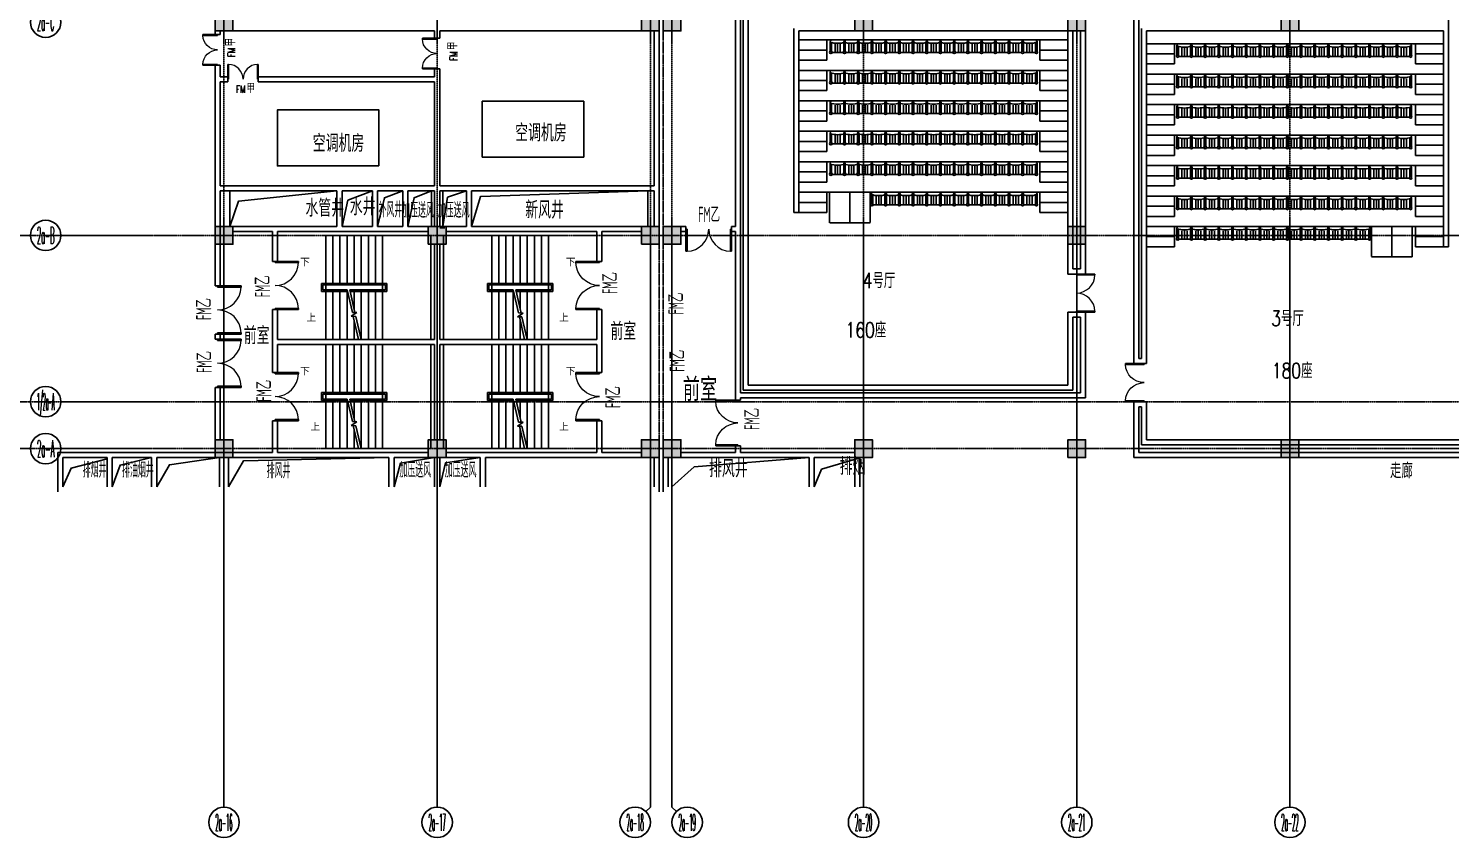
# Model space of a CAD drawing. Header units: metres. Extents: x -728143 to -282297, y 300383 to 505760.
# Drawn here: x -439514 to -383481, y 311210 to 343077 of the extents above; entities that cross this region are included whole.
import ezdxf
from ezdxf.enums import TextEntityAlignment as Align

# ---------------------------------------------------------------- set-up
doc = ezdxf.new("R2010")
doc.units = ezdxf.units.M
for name, pattern in [('2', [0.4, 0.3, -0.1]), ('CENTER2', [2.541, 1.587, -0.318, 0.318, -0.318]), ('DASH', [0.35, 0.25, -0.1])]:
    doc.linetypes.add(name, pattern=pattern)
for name, color, linetype in [('7', 8, 'Continuous'), ('AXIS', 3, 'Continuous'), ('AXIS_TEXT', 7, 'Continuous'), ('COLUMN', 2, 'Continuous'), ('DOTE', 251, 'CENTER2'), ('J-STAIR', 163, 'Continuous'), ('J-TEXT', 7, 'Continuous'), ('j-WINDOW_TEXT', 7, 'Continuous'), ('PUB_DIM', 3, 'Continuous'), ('PUB_HATCH', 8, 'Continuous'), ('PUB_TEXT', 7, 'Continuous'), ('S-看线', 5, 'Continuous'), ('STAIR', 3, 'Continuous'), ('WALL', 2, 'Continuous'), ('WINDOW', 4, 'Continuous'), ('WINDOW_TEXT', 7, 'Continuous'), ('图层1', 6, 'Continuous'), ('家具', 8, 'Continuous')]:
    doc.layers.add(name, color=color, linetype=linetype)
doc.styles.add('_TCH_AXIS', font='COMPLEX', dxfattribs={"bigfont": 'GBCBIG'})
doc.styles.add('_TCH_DIM', font='simplex_.ttf', dxfattribs={"bigfont": 'GBCBIG'})
doc.styles.add('_TCH_WINDOW', font='SIMPLEX.shx', dxfattribs={"height": 3.5, "bigfont": 'GBCBIG.shx'})
doc.styles.add('COMPLEX', font='COMPLEX')
doc.styles.add('HZ', font='rs', dxfattribs={"width": 0.8, "bigfont": 'hztxt'})
doc.styles.add('mobin', font='ros.shx', dxfattribs={"width": 0.55, "bigfont": 'hzdf2.shx'})
doc.styles.add('探索者', font='tssdeng.shx', dxfattribs={"width": 0.65, "bigfont": 'tssdchn.shx'})

# ---------------------------------------------------------------- blocks, each defined once
blk = doc.blocks.new('CHAIR540')
for p, q in [((403, 2863), (783, 2863)), ((403, 2803), (746, 2803)), ((351, 2664), (686, 2664)), ((351, 2564), (705, 2564)), ((351, 2464), (686, 2464)), ((353, 2773), (353, 2355)), ((401, 2325), (747, 2325)), ((405, 2265), (783, 2265)), ((853, 2793), (853, 2335))]:
    blk.add_line(p, q)
for centre, radius in [((364, 2833), 49.3), ((364, 2833), 39.8), ((364, 2293), 49.3), ((364, 2293), 39.8)]:
    blk.add_circle(centre, radius)
at = {"linetype": 'Continuous'}
blk.add_arc((1725, 2564), 1007, 162.756, 197.244, dxfattribs=at)
for centre, radius, start, end in [((783, 2793), 70, 360, 90), ((383, 2773), 30, 157.0675, 180), ((383, 2355), 30, 180, 207.3826), ((782, 2336), 70.4, 270.3523, 0.0568)]:
    blk.add_arc(centre, radius, start, end)
blk = doc.blocks.new('A$C33016278')
at = {"layer": '家具'}
blk.add_blockref('CHAIR540', (-314, -2193), dxfattribs=at)
blk = doc.blocks.new('_AXISO')
blk.add_circle((0, 0), 0.5)
at = {"layer": 'AXIS_TEXT', "style": 'COMPLEX', "width": 1.041667}
blk.add_attdef('A', text='', height=0.56, dxfattribs=at).set_placement((-0.25, -0.28), (0.25, -0.28), align=Align.FIT)
blk = doc.blocks.new('$DorLib2D$00000002')
at = {"color": 0}
for p, q in [((-0.5, 0), (-0.5, 0.4875)), ((-0.475, 0.4875), (-0.5, 0.4875)), ((-0.475, 0), (-0.475, 0.4875)), ((0.475, 0), (0.475, 0.4875)), ((0.475, 0.4875), (0.5, 0.4875)), ((0.5, 0), (0.5, 0.4875)), ((-0.5, 0), (-0.475, 0)), ((0.5, 0), (0.475, 0))]:
    blk.add_line(p, q, dxfattribs=at)
at = {"color": 0, "lineweight": 13}
for centre, start, end in [((-0.4875, 0), 0, 88.53072), ((0.4875, 0), 91.46928, 180)]:
    blk.add_arc(centre, 0.4875, start, end, dxfattribs=at)
blk = doc.blocks.new('_FZH')
blk.add_lwpolyline([(-0.5, -0.5), (0.5, -0.5), (0.5, 0.5), (-0.5, 0.5)], close=True)
at = {"layer": 'PUB_HATCH'}
blk.add_solid([(-0.5, -0.5), (0.5, -0.5), (-0.5, 0.5), (0.5, 0.5)], dxfattribs=at)

msp = doc.modelspace()

# ---------------------------------------------------------------- linework, layer by layer
at = {"color": 5, "linetype": '2', "ltscale": 4, "extrusion": (-1.1827e-23, -1.32164e-09, 1)}
for p, q in [((-414659, 325027, 0), (-414659, 383638, 0)), ((-414509, 325027, 0), (-414509, 383622, 0))]:
    msp.add_line(p, q, dxfattribs=at)
at = {"color": 2, "ltscale": 4, "extrusion": (-1.1827e-23, -1.32164e-09, 1)}
msp.add_line((-423109, 335227, 0), (-423309, 335227, 0), dxfattribs=at)
at = {"linetype": 'DASH', "extrusion": (-1.1827e-23, -1.32164e-09, 1), "elevation": 0}
for points in [[(-407954, 336627), (-407954, 335427), (-406354, 335427), (-406354, 336627)], [(-407154, 335427), (-407154, 336627)], [(-384998, 335277), (-384998, 334077), (-386598, 334077), (-386598, 335277)], [(-385798, 334077), (-385798, 335277)]]:
    msp.add_lwpolyline(points, dxfattribs=at)
at = {"layer": '7', "color": 252, "ltscale": 4, "extrusion": (-1.1827e-23, -1.32164e-09, 1), "elevation": 0}
for points in [[(-417635, 338013), (-421635, 338013), (-421635, 340213), (-417635, 340213)], [(-425707, 337666), (-429707, 337666), (-429707, 339866), (-425707, 339866)]]:
    msp.add_lwpolyline(points, close=True, dxfattribs=at)
at = {"layer": 'AXIS', "extrusion": (-1.1827e-23, -1.32164e-09, 1)}
for p, q in [((-434667, 334927, 0), (-438235, 334927, 0)), ((-434667, 328377, 0), (-438235, 328377, 0)), ((-434667, 326527, 0), (-438235, 326527, 0)), ((-431809, 318410, 0), (-431809, 312410, 0)), ((-423409, 318410, 0), (-423409, 312410, 0)), ((-415009, 318410, 0), (-415009, 312410, 0)), ((-414159, 318410, 0), (-414159, 312410, 0)), ((-406609, 318410, 0), (-406609, 312410, 0)), ((-398209, 318410, 0), (-398209, 312410, 0)), ((-389809, 318410, 0), (-389809, 312410, 0)), ((-415185, 312234, 0), (-415009, 312410, 0)), ((-413984, 312234, 0), (-414159, 312410, 0))]:
    msp.add_line(p, q, dxfattribs=at)
at = {"layer": 'DOTE', "extrusion": (-1.1827e-23, -1.32164e-09, 1)}
for p, q in [((-415009, 312844, 0), (-415009, 385540, 0)), ((-431809, 312844, 0), (-431809, 385327, 0)), ((-414159, 312844, 0), (-414159, 383583, 0)), ((-423409, 312844, 0), (-423409, 376927, 0)), ((-406609, 312844, 0), (-406609, 376927, 0)), ((-398209, 312844, 0), (-398209, 376927, 0)), ((-389809, 312844, 0), (-389809, 368527, 0)), ((-554126, 334927, 0), (-339409, 334927, 0)), ((-441152, 328377, 0), (-319037, 328377, 0)), ((-515809, 326527, 0), (-347809, 326527, 0))]:
    msp.add_line(p, q, dxfattribs=at)
at = {"layer": 'J-STAIR', "extrusion": (-1.1827e-23, -1.32164e-09, 1)}
for p, q in [((-409159, 342627, 0), (-398559, 342627, 0)), ((-408059, 341827, 0), (-408059, 342627, 0)), ((-399659, 341827, 0), (-399659, 342627, 0)), ((-395459, 342477, 0), (-383759, 342477, 0)), ((-394359, 341677, 0), (-394359, 342477, 0)), ((-384859, 341677, 0), (-384859, 342477, 0)), ((-409159, 342227, 0), (-408059, 342227, 0)), ((-409159, 341827, 0), (-408059, 341827, 0)), ((-398559, 342227, 0), (-399659, 342227, 0)), ((-398559, 341827, 0), (-399659, 341827, 0)), ((-394359, 342077, 0), (-395459, 342077, 0)), ((-384859, 342077, 0), (-383759, 342077, 0)), ((-409159, 341427, 0), (-398559, 341427, 0)), ((-408059, 340627, 0), (-408059, 341427, 0)), ((-399659, 340627, 0), (-399659, 341427, 0)), ((-394359, 341677, 0), (-395459, 341677, 0)), ((-395459, 341277, 0), (-383759, 341277, 0)), ((-394359, 340477, 0), (-394359, 341277, 0)), ((-384859, 341677, 0), (-383759, 341677, 0)), ((-384859, 340477, 0), (-384859, 341277, 0)), ((-409159, 341027, 0), (-408059, 341027, 0)), ((-398559, 341027, 0), (-399659, 341027, 0)), ((-394359, 340877, 0), (-395459, 340877, 0)), ((-384859, 340877, 0), (-383759, 340877, 0)), ((-409159, 340627, 0), (-408059, 340627, 0)), ((-409159, 340227, 0), (-398559, 340227, 0)), ((-408059, 339427, 0), (-408059, 340227, 0)), ((-398559, 340627, 0), (-399659, 340627, 0)), ((-399659, 339427, 0), (-399659, 340227, 0)), ((-394359, 340477, 0), (-395459, 340477, 0)), ((-384859, 340477, 0), (-383759, 340477, 0)), ((-409159, 339827, 0), (-408059, 339827, 0)), ((-398559, 339827, 0), (-399659, 339827, 0)), ((-395459, 340077, 0), (-383759, 340077, 0)), ((-394359, 339677, 0), (-395459, 339677, 0)), ((-394359, 339277, 0), (-394359, 340077, 0)), ((-384859, 339277, 0), (-384859, 340077, 0)), ((-384859, 339677, 0), (-383759, 339677, 0)), ((-409159, 339427, 0), (-408059, 339427, 0)), ((-409159, 339027, 0), (-398559, 339027, 0)), ((-408059, 338227, 0), (-408059, 339027, 0)), ((-398559, 339427, 0), (-399659, 339427, 0)), ((-399659, 338227, 0), (-399659, 339027, 0)), ((-394359, 339277, 0), (-395459, 339277, 0)), ((-384859, 339277, 0), (-383759, 339277, 0)), ((-409159, 338627, 0), (-408059, 338627, 0)), ((-398559, 338627, 0), (-399659, 338627, 0)), ((-395459, 338877, 0), (-383759, 338877, 0)), ((-394359, 338477, 0), (-395459, 338477, 0)), ((-394359, 338077, 0), (-394359, 338877, 0)), ((-384859, 338077, 0), (-384859, 338877, 0)), ((-384859, 338477, 0), (-383759, 338477, 0)), ((-409159, 338227, 0), (-408059, 338227, 0)), ((-398559, 338227, 0), (-399659, 338227, 0)), ((-394359, 338077, 0), (-395459, 338077, 0)), ((-384859, 338077, 0), (-383759, 338077, 0)), ((-409159, 337827, 0), (-398559, 337827, 0)), ((-409159, 337427, 0), (-408059, 337427, 0)), ((-408059, 337027, 0), (-408059, 337827, 0)), ((-399659, 337027, 0), (-399659, 337827, 0)), ((-398559, 337427, 0), (-399659, 337427, 0)), ((-395459, 337677, 0), (-383759, 337677, 0)), ((-394359, 336877, 0), (-394359, 337677, 0)), ((-384859, 336877, 0), (-384859, 337677, 0)), ((-409159, 337027, 0), (-408059, 337027, 0)), ((-398559, 337027, 0), (-399659, 337027, 0)), ((-394359, 337277, 0), (-395459, 337277, 0)), ((-394359, 336877, 0), (-395459, 336877, 0)), ((-384859, 337277, 0), (-383759, 337277, 0)), ((-384859, 336877, 0), (-383759, 336877, 0)), ((-409159, 336627, 0), (-398559, 336627, 0)), ((-409159, 336227, 0), (-408059, 336227, 0)), ((-408059, 335827, 0), (-408059, 336627, 0)), ((-399659, 335827, 0), (-399659, 336627, 0)), ((-398559, 336227, 0), (-399659, 336227, 0)), ((-395459, 336477, 0), (-383759, 336477, 0)), ((-394359, 335677, 0), (-394359, 336477, 0)), ((-384859, 335677, 0), (-384859, 336477, 0)), ((-409159, 335827, 0), (-408059, 335827, 0)), ((-398559, 335827, 0), (-399659, 335827, 0)), ((-394359, 336077, 0), (-395459, 336077, 0)), ((-394359, 335677, 0), (-395459, 335677, 0)), ((-384859, 336077, 0), (-383759, 336077, 0)), ((-384859, 335677, 0), (-383759, 335677, 0)), ((-395459, 335277, 0), (-383759, 335277, 0)), ((-394359, 334477, 0), (-394359, 335277, 0)), ((-384859, 334477, 0), (-384859, 335277, 0)), ((-394359, 334877, 0), (-395459, 334877, 0)), ((-384859, 334877, 0), (-383759, 334877, 0)), ((-394359, 334477, 0), (-395459, 334477, 0)), ((-384859, 334477, 0), (-383759, 334477, 0))]:
    msp.add_line(p, q, dxfattribs=at)
at = {"layer": 'PUB_DIM', "extrusion": (-1.1827e-23, -1.32164e-09, 1), "elevation": 0}
for points in [[(-428376, 333918, 0, 0, 0), (-424934, 333918, 0, 0, 0), (-424934, 331768, 0, 0, 0), (-425845, 331768, 80, 0, 0), (-426145, 331768, 0, 0, 0)], [(-418443, 333918, 0, 0, 0), (-421885, 333918, 0, 0, 0), (-421885, 331768, 0, 0, 0), (-420974, 331768, 80, 0, 0), (-420674, 331768, 0, 0, 0)], [(-428111, 331731, 0, 0, 0), (-427342, 331731, 80, 0, 0), (-427042, 331731, 0, 0, 0)], [(-418708, 331731, 0, 0, 0), (-419477, 331731, 80, 0, 0), (-419777, 331731, 0, 0, 0)], [(-428376, 329618, 0, 0, 0), (-424934, 329618, 0, 0, 0), (-424934, 327468, 0, 0, 0), (-425845, 327468, 80, 0, 0), (-426145, 327468, 0, 0, 0)], [(-418443, 329618, 0, 0, 0), (-421885, 329618, 0, 0, 0), (-421885, 327468, 0, 0, 0), (-420974, 327468, 80, 0, 0), (-420674, 327468, 0, 0, 0)], [(-427961, 327431, 0, 0, 0), (-427192, 327431, 80, 0, 0), (-426892, 327431, 0, 0, 0)], [(-418708, 327431, 0, 0, 0), (-419477, 327431, 80, 0, 0), (-419777, 327431, 0, 0, 0)]]:
    msp.add_lwpolyline(points, format="xyseb", dxfattribs=at)
at = {"layer": 'S-看线', "ltscale": 4, "extrusion": (-1.1827e-23, -1.32164e-09, 1)}
for p, q in [((-431584, 336677, 0), (-431584, 335277, 0)), ((-423634, 335277, 0), (-423634, 336677, 0)), ((-423184, 335277, 0), (-423184, 336677, 0)), ((-415109, 335277, 0), (-415109, 336677, 0)), ((-431984, 326177, 0), (-431984, 325027, 0)), ((-431634, 326177, 0), (-431634, 325027, 0)), ((-415009, 326177, 0), (-415009, 325027, 0)), ((-414159, 326177, 0), (-414159, 325027, 0)), ((-408559, 326177, 0), (-406959, 326177, 0))]:
    msp.add_line(p, q, dxfattribs=at)
at = {"layer": 'S-看线', "ltscale": 4, "extrusion": (-1.1827e-23, -1.32164e-09, 1), "elevation": 0}
for points in [[(-431584, 335277), (-431243, 336273), (-427359, 336677)], [(-427159, 335277), (-426929, 336312), (-425959, 336677)], [(-425759, 335277), (-425490, 336407), (-424759, 336677)], [(-424559, 335277), (-424320, 336407), (-423634, 336677)], [(-423184, 335277), (-423002, 336429), (-422259, 336677)], [(-422059, 335277), (-421707, 336456), (-415109, 336677)], [(-438159, 325027), (-437830, 325759), (-436409, 326127)], [(-436209, 325027), (-435900, 325882), (-434659, 326177)], [(-434459, 325027), (-433957, 325890), (-431984, 326177)], [(-431634, 325027), (-431046, 326041), (-425309, 326177)], [(-425109, 325027), (-424849, 325958), (-423509, 326177)], [(-423309, 325027), (-423079, 325974), (-421709, 326177)], [(-414159, 325027), (-413278, 325807), (-408759, 326177)], [(-408559, 325027), (-408264, 325713), (-406709, 326177)]]:
    msp.add_lwpolyline(points, dxfattribs=at)
at = {"layer": 'STAIR', "extrusion": (-1.1827e-23, -1.32164e-09, 1)}
for p, q in [((-425559, 334927, 0), (-427799, 334927, 0)), ((-427799, 333037, 0), (-427799, 334927, 0)), ((-427519, 333037, 0), (-427519, 334927, 0)), ((-427239, 333037, 0), (-427239, 334927, 0)), ((-426959, 333037, 0), (-426959, 334927, 0)), ((-426679, 333037, 0), (-426679, 334927, 0)), ((-426399, 333037, 0), (-426399, 334927, 0)), ((-426119, 333037, 0), (-426119, 334927, 0)), ((-425839, 333037, 0), (-425839, 334927, 0)), ((-425559, 333037, 0), (-425559, 334927, 0)), ((-423659, 334927, 0), (-425559, 334927, 0)), ((-425559, 334927, 0), (-425559, 333037, 0)), ((-423659, 330827, 0), (-423659, 334927, 0)), ((-421259, 334927, 0), (-423159, 334927, 0)), ((-423159, 334927, 0), (-423159, 330827, 0)), ((-421259, 334927, 0), (-419019, 334927, 0)), ((-421259, 334927, 0), (-421259, 333037, 0)), ((-421259, 333037, 0), (-421259, 334927, 0)), ((-420979, 334927, 0), (-420979, 333037, 0)), ((-420699, 334927, 0), (-420699, 333037, 0)), ((-420419, 334927, 0), (-420419, 333037, 0)), ((-420139, 334927, 0), (-420139, 333037, 0)), ((-419859, 334927, 0), (-419859, 333037, 0)), ((-419579, 334927, 0), (-419579, 333037, 0)), ((-419299, 334927, 0), (-419299, 333037, 0)), ((-419019, 334927, 0), (-419019, 333037, 0)), ((-427969, 333037, 0), (-427969, 332717, 0)), ((-425389, 333037, 0), (-427969, 333037, 0)), ((-427909, 332977, 0), (-427909, 332777, 0)), ((-425449, 332977, 0), (-427909, 332977, 0)), ((-425559, 332977, 0), (-427799, 332977, 0)), ((-427799, 332777, 0), (-427799, 332977, 0)), ((-425559, 332977, 0), (-425559, 332777, 0)), ((-425449, 332777, 0), (-425449, 332977, 0)), ((-425389, 332717, 0), (-425389, 333037, 0)), ((-421429, 332717, 0), (-421429, 333037, 0)), ((-421429, 333037, 0), (-418849, 333037, 0)), ((-421369, 332777, 0), (-421369, 332977, 0)), ((-421369, 332977, 0), (-418909, 332977, 0)), ((-421259, 332977, 0), (-419019, 332977, 0)), ((-421259, 332777, 0), (-421259, 332977, 0)), ((-419019, 332777, 0), (-419019, 332977, 0)), ((-418909, 332977, 0), (-418909, 332777, 0)), ((-418849, 333037, 0), (-418849, 332717, 0)), ((-427969, 332717, 0), (-426941, 332717, 0)), ((-427909, 332777, 0), (-426955, 332777, 0)), ((-427799, 332777, 0), (-426955, 332777, 0)), ((-427799, 332717, 0), (-427799, 330827, 0)), ((-427519, 332717, 0), (-427519, 330827, 0)), ((-427239, 332717, 0), (-427239, 330827, 0)), ((-426959, 332717, 0), (-426959, 330827, 0)), ((-426955, 332777, 0), (-426751, 331891, 0)), ((-426852, 332777, 0), (-425559, 332777, 0)), ((-426852, 332777, 0), (-426648, 331888, 0)), ((-426852, 332777, 0), (-425449, 332777, 0)), ((-426838, 332717, 0), (-425389, 332717, 0)), ((-426679, 332717, 0), (-426679, 332025, 0)), ((-426399, 332717, 0), (-426399, 330827, 0)), ((-426119, 332717, 0), (-426119, 330827, 0)), ((-425839, 332717, 0), (-425839, 330827, 0)), ((-425559, 332717, 0), (-425559, 330827, 0)), ((-425559, 332717, 0), (-425559, 330827, 0)), ((-420401, 332717, 0), (-421429, 332717, 0)), ((-420415, 332777, 0), (-421369, 332777, 0)), ((-420415, 332777, 0), (-421259, 332777, 0)), ((-421259, 330827, 0), (-421259, 332717, 0)), ((-421259, 330827, 0), (-421259, 332717, 0)), ((-420979, 330827, 0), (-420979, 332717, 0)), ((-420699, 330827, 0), (-420699, 332717, 0)), ((-420419, 330827, 0), (-420419, 332717, 0)), ((-420207, 331872, 0), (-420415, 332777, 0)), ((-419019, 332777, 0), (-420312, 332777, 0)), ((-420103, 331868, 0), (-420312, 332777, 0)), ((-418909, 332777, 0), (-420312, 332777, 0)), ((-418849, 332717, 0), (-420298, 332717, 0)), ((-420139, 332025, 0), (-420139, 332717, 0)), ((-419859, 330827, 0), (-419859, 332717, 0)), ((-419579, 330827, 0), (-419579, 332717, 0)), ((-419299, 330827, 0), (-419299, 332717, 0)), ((-419019, 330827, 0), (-419019, 332717, 0)), ((-426573, 331885, 0), (-426799, 331739, 0)), ((-426799, 331739, 0), (-426612, 331732, 0)), ((-426751, 331891, 0), (-426573, 331885, 0)), ((-426716, 331736, 0), (-426507, 330827, 0)), ((-426612, 331732, 0), (-426404, 330827, 0)), ((-420246, 331719, 0), (-420020, 331865, 0)), ((-420068, 331713, 0), (-420246, 331719, 0)), ((-420020, 331865, 0), (-420207, 331872, 0)), ((-419967, 330827, 0), (-420171, 331716, 0)), ((-419864, 330827, 0), (-420068, 331713, 0)), ((-426679, 331579, 0), (-426679, 330827, 0)), ((-420139, 330827, 0), (-420139, 331579, 0)), ((-427799, 330827, 0), (-426507, 330827, 0)), ((-425559, 330627, 0), (-427799, 330627, 0)), ((-427799, 328737, 0), (-427799, 330627, 0)), ((-427519, 328737, 0), (-427519, 330627, 0)), ((-427239, 328737, 0), (-427239, 330627, 0)), ((-426959, 328737, 0), (-426959, 330627, 0)), ((-426679, 328737, 0), (-426679, 330627, 0)), ((-426404, 330827, 0), (-425559, 330827, 0)), ((-426399, 328737, 0), (-426399, 330627, 0)), ((-426119, 328737, 0), (-426119, 330627, 0)), ((-425839, 328737, 0), (-425839, 330627, 0)), ((-425559, 330827, 0), (-423659, 330827, 0)), ((-425559, 328737, 0), (-425559, 330627, 0)), ((-423659, 330627, 0), (-425559, 330627, 0)), ((-425559, 330627, 0), (-425559, 328737, 0)), ((-423659, 326527, 0), (-423659, 330627, 0)), ((-423159, 330827, 0), (-421259, 330827, 0)), ((-421259, 330627, 0), (-423159, 330627, 0)), ((-423159, 330627, 0), (-423159, 326527, 0)), ((-419967, 330827, 0), (-421259, 330827, 0)), ((-421259, 330627, 0), (-419019, 330627, 0)), ((-421259, 330627, 0), (-421259, 328737, 0)), ((-421259, 328737, 0), (-421259, 330627, 0)), ((-420979, 330627, 0), (-420979, 328737, 0)), ((-420699, 330627, 0), (-420699, 328737, 0)), ((-420419, 330627, 0), (-420419, 328737, 0)), ((-420139, 330627, 0), (-420139, 328737, 0)), ((-419019, 330827, 0), (-419864, 330827, 0)), ((-419859, 330627, 0), (-419859, 328737, 0)), ((-419579, 330627, 0), (-419579, 328737, 0)), ((-419299, 330627, 0), (-419299, 328737, 0)), ((-419019, 330627, 0), (-419019, 328737, 0)), ((-427969, 328737, 0), (-427969, 328417, 0)), ((-425389, 328737, 0), (-427969, 328737, 0)), ((-427969, 328417, 0), (-426941, 328417, 0)), ((-427909, 328677, 0), (-427909, 328477, 0)), ((-425449, 328677, 0), (-427909, 328677, 0)), ((-427909, 328477, 0), (-426955, 328477, 0)), ((-425559, 328677, 0), (-427799, 328677, 0)), ((-427799, 328477, 0), (-427799, 328677, 0)), ((-427799, 328477, 0), (-426955, 328477, 0)), ((-427799, 328417, 0), (-427799, 326527, 0)), ((-427519, 328417, 0), (-427519, 326527, 0)), ((-427239, 328417, 0), (-427239, 326527, 0)), ((-426959, 328417, 0), (-426959, 326527, 0)), ((-426955, 328477, 0), (-426751, 327591, 0)), ((-426852, 328477, 0), (-425559, 328477, 0)), ((-426852, 328477, 0), (-426648, 327588, 0)), ((-426852, 328477, 0), (-425449, 328477, 0)), ((-426838, 328417, 0), (-425389, 328417, 0)), ((-426679, 328417, 0), (-426679, 327725, 0)), ((-426399, 328417, 0), (-426399, 326527, 0)), ((-426119, 328417, 0), (-426119, 326527, 0)), ((-425839, 328417, 0), (-425839, 326527, 0)), ((-425559, 328677, 0), (-425559, 328477, 0)), ((-425559, 328417, 0), (-425559, 326527, 0)), ((-425559, 328417, 0), (-425559, 326527, 0)), ((-425449, 328477, 0), (-425449, 328677, 0)), ((-425389, 328417, 0), (-425389, 328737, 0)), ((-421429, 328417, 0), (-421429, 328737, 0)), ((-421429, 328737, 0), (-418849, 328737, 0)), ((-420401, 328417, 0), (-421429, 328417, 0)), ((-421369, 328477, 0), (-421369, 328677, 0)), ((-421369, 328677, 0), (-418909, 328677, 0)), ((-420415, 328477, 0), (-421369, 328477, 0)), ((-421259, 328677, 0), (-419019, 328677, 0)), ((-421259, 328477, 0), (-421259, 328677, 0)), ((-420415, 328477, 0), (-421259, 328477, 0)), ((-421259, 326527, 0), (-421259, 328417, 0)), ((-421259, 326527, 0), (-421259, 328417, 0)), ((-420979, 326527, 0), (-420979, 328417, 0)), ((-420699, 326527, 0), (-420699, 328417, 0)), ((-420419, 326527, 0), (-420419, 328417, 0)), ((-420207, 327572, 0), (-420415, 328477, 0)), ((-419019, 328477, 0), (-420312, 328477, 0)), ((-420103, 327568, 0), (-420312, 328477, 0)), ((-418909, 328477, 0), (-420312, 328477, 0)), ((-418849, 328417, 0), (-420298, 328417, 0)), ((-420139, 327725, 0), (-420139, 328417, 0)), ((-419859, 326527, 0), (-419859, 328417, 0)), ((-419579, 326527, 0), (-419579, 328417, 0)), ((-419299, 326527, 0), (-419299, 328417, 0)), ((-419019, 328477, 0), (-419019, 328677, 0)), ((-419019, 326527, 0), (-419019, 328417, 0)), ((-418909, 328677, 0), (-418909, 328477, 0)), ((-418849, 328737, 0), (-418849, 328417, 0)), ((-426573, 327585, 0), (-426799, 327439, 0)), ((-426799, 327439, 0), (-426612, 327432, 0)), ((-426751, 327591, 0), (-426573, 327585, 0)), ((-426716, 327436, 0), (-426507, 326527, 0)), ((-426679, 327279, 0), (-426679, 326527, 0)), ((-426612, 327432, 0), (-426404, 326527, 0)), ((-420246, 327419, 0), (-420020, 327565, 0)), ((-420068, 327413, 0), (-420246, 327419, 0)), ((-420020, 327565, 0), (-420207, 327572, 0)), ((-419967, 326527, 0), (-420171, 327416, 0)), ((-420139, 326527, 0), (-420139, 327279, 0)), ((-419864, 326527, 0), (-420068, 327413, 0)), ((-427799, 326527, 0), (-426507, 326527, 0)), ((-426404, 326527, 0), (-425559, 326527, 0)), ((-425559, 326527, 0), (-423659, 326527, 0)), ((-423159, 326527, 0), (-421259, 326527, 0)), ((-419967, 326527, 0), (-421259, 326527, 0)), ((-419019, 326527, 0), (-419864, 326527, 0))]:
    msp.add_line(p, q, dxfattribs=at)
at = {"layer": 'WALL', "extrusion": (-1.1827e-23, -1.32164e-09, 1)}
for p, q in [((-411659, 335277, 0), (-411659, 346627, 0)), ((-411459, 335177, 0), (-411459, 346427, 0)), ((-411359, 328827, 0), (-411359, 346327, 0)), ((-395959, 329877, 0), (-395959, 346627, 0)), ((-395759, 330077, 0), (-395759, 346427, 0)), ((-411159, 329027, 0), (-411159, 346127, 0)), ((-383559, 343077, 0), (-383559, 343577, 0)), ((-432159, 342977, 0), (-432159, 342833, 0)), ((-431959, 342833, 0), (-431959, 342977, 0)), ((-431459, 342977, 0), (-423509, 342977, 0)), ((-423509, 342977, 0), (-423509, 342689, 0)), ((-423309, 342977, 0), (-415359, 342977, 0)), ((-423309, 342689, 0), (-423309, 342977, 0)), ((-414859, 336877, 0), (-414859, 342977, 0)), ((-414659, 336777, 0), (-414659, 342977, 0)), ((-409359, 335827, 0), (-409359, 343077, 0)), ((-409159, 335827, 0), (-409159, 342977, 0)), ((-409159, 342977, 0), (-398559, 342977, 0)), ((-398559, 333405, 0), (-398559, 342977, 0)), ((-398359, 333605, 0), (-398359, 342977, 0)), ((-398059, 333605, 0), (-398059, 342977, 0)), ((-397859, 333405, 0), (-397859, 342977, 0)), ((-395659, 330077, 0), (-395659, 343077, 0)), ((-395459, 329977, 0), (-395459, 342977, 0)), ((-395459, 342977, 0), (-390159, 342977, 0)), ((-389459, 342977, 0), (-383759, 342977, 0)), ((-383759, 334477, 0), (-383759, 342977, 0)), ((-383559, 334477, 0), (-383559, 343077, 0)), ((-432159, 342833, 0), (-431959, 342833, 0)), ((-423509, 342689, 0), (-423309, 342689, 0)), ((-431959, 341633, 0), (-432159, 341633, 0)), ((-432159, 341633, 0), (-432159, 341077, 0)), ((-431959, 341177, 0), (-431959, 341633, 0)), ((-423309, 341489, 0), (-423509, 341489, 0)), ((-423509, 341489, 0), (-423509, 341177, 0)), ((-423309, 341077, 0), (-423309, 341489, 0)), ((-432159, 336777, 0), (-432159, 341077, 0)), ((-431657, 341177, 0), (-431959, 341177, 0)), ((-431959, 340977, 0), (-431657, 340977, 0)), ((-431959, 336877, 0), (-431959, 340977, 0)), ((-431657, 340977, 0), (-431657, 341177, 0)), ((-423509, 341177, 0), (-430457, 341177, 0)), ((-430457, 341177, 0), (-430457, 340977, 0)), ((-430457, 340977, 0), (-423509, 340977, 0)), ((-423509, 340977, 0), (-423509, 336877, 0)), ((-423309, 341077, 0), (-423309, 336877, 0)), ((-432159, 336777, 0), (-432159, 332939, 0)), ((-431959, 336877, 0), (-427259, 336877, 0)), ((-427259, 336877, 0), (-425859, 336877, 0)), ((-425859, 336877, 0), (-424659, 336877, 0)), ((-424659, 336877, 0), (-423509, 336877, 0)), ((-423309, 336877, 0), (-422159, 336877, 0)), ((-422159, 336877, 0), (-414859, 336877, 0)), ((-414659, 335277, 0), (-414659, 336777, 0)), ((-431959, 336677, 0), (-427359, 336677, 0)), ((-431959, 332939, 0), (-431959, 336677, 0)), ((-427359, 335277, 0), (-427359, 336677, 0)), ((-427159, 335277, 0), (-427159, 336677, 0)), ((-427159, 336677, 0), (-425959, 336677, 0)), ((-425959, 335277, 0), (-425959, 336677, 0)), ((-425759, 335277, 0), (-425759, 336677, 0)), ((-425759, 336677, 0), (-424759, 336677, 0)), ((-424759, 335277, 0), (-424759, 336677, 0)), ((-424559, 336677, 0), (-423509, 336677, 0)), ((-424559, 335277, 0), (-424559, 336677, 0)), ((-423509, 335277, 0), (-423509, 336677, 0)), ((-423309, 335277, 0), (-423309, 336677, 0)), ((-423309, 336677, 0), (-422259, 336677, 0)), ((-422259, 335277, 0), (-422259, 336677, 0)), ((-422059, 336677, 0), (-414859, 336677, 0)), ((-422059, 335277, 0), (-422059, 336677, 0)), ((-414859, 335277, 0), (-414859, 336677, 0)), ((-409359, 335827, 0), (-409159, 335827, 0)), ((-431459, 335277, 0), (-429799, 335277, 0)), ((-431459, 335077, 0), (-429899, 335077, 0)), ((-429899, 335077, 0), (-429899, 333902, 0)), ((-429799, 335277, 0), (-427359, 335277, 0)), ((-429699, 333902, 0), (-429699, 335077, 0)), ((-429699, 335077, 0), (-427259, 335077, 0)), ((-427259, 335077, 0), (-425859, 335077, 0)), ((-427159, 335277, 0), (-425959, 335277, 0)), ((-425859, 335077, 0), (-424659, 335077, 0)), ((-425759, 335277, 0), (-424759, 335277, 0)), ((-424659, 335077, 0), (-423759, 335077, 0)), ((-424559, 335277, 0), (-423759, 335277, 0)), ((-423059, 335277, 0), (-422259, 335277, 0)), ((-423059, 335077, 0), (-422159, 335077, 0)), ((-422159, 335077, 0), (-417119, 335077, 0)), ((-422059, 335277, 0), (-417019, 335277, 0)), ((-417119, 335077, 0), (-417119, 333902, 0)), ((-417019, 335277, 0), (-416109, 335277, 0)), ((-416919, 333902, 0), (-416919, 335077, 0)), ((-416919, 335077, 0), (-416109, 335077, 0)), ((-416109, 335277, 0), (-415359, 335277, 0)), ((-416109, 335077, 0), (-415359, 335077, 0)), ((-413609, 335277, 0), (-413809, 335277, 0)), ((-413809, 335077, 0), (-413609, 335077, 0)), ((-413609, 335077, 0), (-413609, 335277, 0)), ((-411659, 335277, 0), (-411809, 335277, 0)), ((-411809, 335277, 0), (-411809, 335077, 0)), ((-411809, 335077, 0), (-411659, 335077, 0)), ((-411659, 328627, 0), (-411659, 335077, 0)), ((-411459, 328727, 0), (-411459, 335177, 0)), ((-423509, 330827, 0), (-423509, 334577, 0)), ((-423309, 330827, 0), (-423309, 334577, 0)), ((-383759, 334477, 0), (-383559, 334477, 0)), ((-429899, 333902, 0), (-429699, 333902, 0)), ((-417119, 333902, 0), (-416919, 333902, 0)), ((-397859, 333405, 0), (-398559, 333405, 0)), ((-398059, 333605, 0), (-398359, 333605, 0)), ((-432159, 332939, 0), (-431959, 332939, 0)), ((-429699, 332002, 0), (-429899, 332002, 0)), ((-429899, 332002, 0), (-429899, 330727, 0)), ((-429699, 330827, 0), (-429699, 332002, 0)), ((-416919, 332002, 0), (-417119, 332002, 0)), ((-417119, 332002, 0), (-417119, 330827, 0)), ((-416919, 330727, 0), (-416919, 332002, 0)), ((-398559, 329027, 0), (-398559, 331905, 0)), ((-397859, 331905, 0), (-398559, 331905, 0)), ((-397859, 328527, 0), (-397859, 331905, 0)), ((-398359, 328827, 0), (-398359, 331705, 0)), ((-398059, 331705, 0), (-398359, 331705, 0)), ((-398059, 328727, 0), (-398059, 331705, 0)), ((-431959, 331039, 0), (-432159, 331039, 0)), ((-432159, 331039, 0), (-432159, 330839, 0)), ((-432159, 330839, 0), (-431959, 330839, 0)), ((-431959, 330839, 0), (-431959, 331039, 0)), ((-429899, 330727, 0), (-429899, 329527, 0)), ((-423509, 330827, 0), (-429699, 330827, 0)), ((-423509, 330627, 0), (-429699, 330627, 0)), ((-429699, 329527, 0), (-429699, 330627, 0)), ((-423509, 326877, 0), (-423509, 330627, 0)), ((-417119, 330827, 0), (-423309, 330827, 0)), ((-417119, 330627, 0), (-423309, 330627, 0)), ((-423309, 326877, 0), (-423309, 330627, 0)), ((-417119, 330627, 0), (-417119, 329527, 0)), ((-416919, 329527, 0), (-416919, 330727, 0)), ((-395659, 330077, 0), (-395759, 330077, 0)), ((-429899, 329527, 0), (-429699, 329527, 0)), ((-417119, 329527, 0), (-416919, 329527, 0)), ((-395659, 329877, 0), (-395959, 329877, 0)), ((-395659, 329877, 0), (-395459, 329877, 0)), ((-395459, 329877, 0), (-395459, 329977, 0)), ((-431959, 328939, 0), (-432159, 328939, 0)), ((-432159, 328939, 0), (-432159, 326877, 0)), ((-431959, 326877, 0), (-431959, 328939, 0)), ((-398559, 329027, 0), (-411159, 329027, 0)), ((-411659, 328627, 0), (-411659, 328438, 0)), ((-411659, 328438, 0), (-411459, 328438, 0)), ((-398059, 328727, 0), (-411459, 328727, 0)), ((-411459, 328438, 0), (-411459, 328527, 0)), ((-397859, 328527, 0), (-411459, 328527, 0)), ((-398359, 328827, 0), (-411359, 328827, 0)), ((-395659, 328377, 0), (-395959, 328377, 0)), ((-395959, 326177, 0), (-395959, 328377, 0)), ((-395459, 328377, 0), (-395659, 328377, 0)), ((-395459, 328277, 0), (-395459, 328377, 0)), ((-395659, 328177, 0), (-395759, 328177, 0)), ((-395759, 326377, 0), (-395759, 328177, 0)), ((-395659, 326677, 0), (-395659, 328177, 0)), ((-395459, 326877, 0), (-395459, 328277, 0)), ((-429699, 327627, 0), (-429899, 327627, 0)), ((-429899, 327627, 0), (-429899, 326377, 0)), ((-429699, 326377, 0), (-429699, 327627, 0)), ((-416919, 327627, 0), (-417119, 327627, 0)), ((-417119, 327627, 0), (-417119, 326377, 0)), ((-416919, 326377, 0), (-416919, 327627, 0)), ((-395659, 326677, 0), (-381759, 326677, 0)), ((-395459, 326877, 0), (-381759, 326877, 0)), ((-438359, 326377, 0), (-436309, 326377, 0)), ((-438359, 326377, 0), (-438359, 324827, 0)), ((-438159, 326177, 0), (-436409, 326177, 0)), ((-438159, 326177, 0), (-438159, 325027, 0)), ((-436409, 326177, 0), (-436409, 325027, 0)), ((-436309, 326377, 0), (-434559, 326377, 0)), ((-436209, 326177, 0), (-436209, 325027, 0)), ((-436209, 326177, 0), (-434659, 326177, 0)), ((-434659, 326177, 0), (-434659, 325027, 0)), ((-434559, 326377, 0), (-429899, 326377, 0)), ((-434459, 326177, 0), (-429799, 326177, 0)), ((-434459, 326177, 0), (-434459, 325027, 0)), ((-429799, 326177, 0), (-425309, 326177, 0)), ((-429699, 326377, 0), (-425209, 326377, 0)), ((-425309, 326177, 0), (-425309, 325027, 0)), ((-425209, 326377, 0), (-423759, 326377, 0)), ((-425109, 326177, 0), (-425109, 325027, 0)), ((-425109, 326177, 0), (-423759, 326177, 0)), ((-423509, 326177, 0), (-423509, 325027, 0)), ((-423309, 326177, 0), (-423309, 325027, 0)), ((-423059, 326377, 0), (-421609, 326377, 0)), ((-423059, 326177, 0), (-421709, 326177, 0)), ((-421709, 326177, 0), (-421709, 325027, 0)), ((-421609, 326377, 0), (-417709, 326377, 0)), ((-421509, 326177, 0), (-421509, 325027, 0)), ((-421509, 326177, 0), (-417609, 326177, 0)), ((-417709, 326377, 0), (-417709, 326377, 0)), ((-417709, 326377, 0), (-417509, 326377, 0)), ((-417609, 326177, 0), (-417019, 326177, 0)), ((-417509, 326377, 0), (-417509, 326377, 0)), ((-417509, 326377, 0), (-417119, 326377, 0)), ((-417019, 326177, 0), (-416409, 326177, 0)), ((-416919, 326377, 0), (-416509, 326377, 0)), ((-416509, 326377, 0), (-416509, 326377, 0)), ((-416509, 326377, 0), (-416309, 326377, 0)), ((-416409, 326177, 0), (-415359, 326177, 0)), ((-416309, 326377, 0), (-415359, 326377, 0)), ((-416309, 326377, 0), (-416309, 326377, 0)), ((-414859, 326177, 0), (-414859, 325027, 0)), ((-414659, 326177, 0), (-414659, 324827, 0)), ((-414509, 326177, 0), (-414509, 324827, 0)), ((-414309, 326177, 0), (-414309, 325027, 0)), ((-413809, 326377, 0), (-411659, 326377, 0)), ((-413809, 326177, 0), (-411559, 326177, 0)), ((-411459, 326638, 0), (-411659, 326638, 0)), ((-411659, 326638, 0), (-411659, 326377, 0)), ((-411559, 326177, 0), (-408759, 326177, 0)), ((-411459, 326377, 0), (-411459, 326638, 0)), ((-411459, 326377, 0), (-408659, 326377, 0)), ((-408759, 325027, 0), (-408759, 326177, 0)), ((-408659, 326377, 0), (-406959, 326377, 0)), ((-408559, 326177, 0), (-406959, 326177, 0)), ((-408559, 325027, 0), (-408559, 326177, 0)), ((-406959, 325027, 0), (-406959, 326177, 0)), ((-406759, 325027, 0), (-406759, 326177, 0)), ((-395959, 326177, 0), (-381759, 326177, 0)), ((-395759, 326377, 0), (-381759, 326377, 0))]:
    msp.add_line(p, q, dxfattribs=at)
at = {"layer": '图层1', "ltscale": 4, "extrusion": (-1.1827e-23, -1.32164e-09, 1)}
msp.add_line((-398559, 343677, 0), (-398559, 333443, 0), dxfattribs=at)

# ---------------------------------------------------------------- block references
at = {"layer": 'AXIS', "extrusion": (-1.1827e-23, -1.32164e-09, 1)}
ref = msp.add_blockref('_AXISO', (-438835, 343327, 0), dxfattribs=dict(at, xscale=1200, yscale=1200, zscale=1200))
ref.add_attrib('A', '2a-C', dxfattribs={"layer": 'AXIS_TEXT', "ltscale": 4, "extrusion": (-1.1827e-23, -1.32164e-09, 1), "height": 678.8, "style": '_TCH_AXIS', "width": 0.259259}).set_placement((-439174, 342988, 0), (-438495, 342988, 0), align=Align.FIT)
ref = msp.add_blockref('_AXISO', (-438835, 334927, 0), dxfattribs=dict(at, xscale=1200, yscale=1200, zscale=1200))
ref.add_attrib('A', '2a-B', dxfattribs={"layer": 'AXIS_TEXT', "ltscale": 4, "extrusion": (-1.1827e-23, -1.32164e-09, 1), "height": 678.8, "style": '_TCH_AXIS', "width": 0.253012}).set_placement((-439174, 334588, 0), (-438495, 334588, 0), align=Align.FIT)
ref = msp.add_blockref('_AXISO', (-438835, 328377, 0), dxfattribs=dict(at, xscale=1200, yscale=1200, zscale=1200))
ref.add_attrib('A', '1/2a-A', dxfattribs={"layer": 'AXIS_TEXT', "ltscale": 4, "extrusion": (-1.1827e-23, -1.32164e-09, 1), "height": 678.8, "style": '_TCH_AXIS', "width": 0.173554}).set_placement((-439174, 328038, 0), (-438495, 328038, 0), align=Align.FIT)
ref = msp.add_blockref('_AXISO', (-438835, 326527, 0), dxfattribs=dict(at, xscale=1200, yscale=1200, zscale=1200))
ref.add_attrib('A', '2a-A', dxfattribs={"layer": 'AXIS_TEXT', "ltscale": 4, "extrusion": (-1.1827e-23, -1.32164e-09, 1), "height": 678.8, "style": '_TCH_AXIS', "width": 0.25}).set_placement((-439174, 326188, 0), (-438495, 326188, 0), align=Align.FIT)
ref = msp.add_blockref('_AXISO', (-431809, 311810, 0), dxfattribs=dict(at, xscale=1200, yscale=1200, zscale=1200))
ref.add_attrib('A', '2a-16', dxfattribs={"layer": 'AXIS_TEXT', "ltscale": 4, "extrusion": (-1.1827e-23, -1.32164e-09, 1), "height": 678.8, "style": '_TCH_AXIS', "width": 0.221053}).set_placement((-432149, 311470, 0), (-431470, 311470, 0), align=Align.FIT)
ref = msp.add_blockref('_AXISO', (-423409, 311810, 0), dxfattribs=dict(at, xscale=1200, yscale=1200, zscale=1200))
ref.add_attrib('A', '2a-17', dxfattribs={"layer": 'AXIS_TEXT', "ltscale": 4, "extrusion": (-1.1827e-23, -1.32164e-09, 1), "height": 678.8, "style": '_TCH_AXIS', "width": 0.221053}).set_placement((-423749, 311470, 0), (-423070, 311470, 0), align=Align.FIT)
ref = msp.add_blockref('_AXISO', (-415609, 311810, 0), dxfattribs=dict(at, xscale=1200, yscale=1200, zscale=1200))
ref.add_attrib('A', '2a-18', dxfattribs={"layer": 'AXIS_TEXT', "ltscale": 4, "extrusion": (-1.1827e-23, -1.32164e-09, 1), "height": 678.8, "style": '_TCH_AXIS', "width": 0.221053}).set_placement((-415949, 311470, 0), (-415270, 311470, 0), align=Align.FIT)
ref = msp.add_blockref('_AXISO', (-413559, 311810, 0), dxfattribs=dict(at, xscale=1200, yscale=1200, zscale=1200))
ref.add_attrib('A', '2a-19', dxfattribs={"layer": 'AXIS_TEXT', "ltscale": 4, "extrusion": (-1.1827e-23, -1.32164e-09, 1), "height": 678.8, "style": '_TCH_AXIS', "width": 0.221053}).set_placement((-413899, 311470, 0), (-413220, 311470, 0), align=Align.FIT)
ref = msp.add_blockref('_AXISO', (-406609, 311810, 0), dxfattribs=dict(at, xscale=1200, yscale=1200, zscale=1200))
ref.add_attrib('A', '2a-20', dxfattribs={"layer": 'AXIS_TEXT', "ltscale": 4, "extrusion": (-1.1827e-23, -1.32164e-09, 1), "height": 678.8, "style": '_TCH_AXIS', "width": 0.21}).set_placement((-406949, 311470, 0), (-406270, 311470, 0), align=Align.FIT)
ref = msp.add_blockref('_AXISO', (-398209, 311810, 0), dxfattribs=dict(at, xscale=1200, yscale=1200, zscale=1200))
ref.add_attrib('A', '2a-21', dxfattribs={"layer": 'AXIS_TEXT', "ltscale": 4, "extrusion": (-1.1827e-23, -1.32164e-09, 1), "height": 678.8, "style": '_TCH_AXIS', "width": 0.221053}).set_placement((-398549, 311470, 0), (-397870, 311470, 0), align=Align.FIT)
ref = msp.add_blockref('_AXISO', (-389809, 311810, 0), dxfattribs=dict(at, xscale=1200, yscale=1200, zscale=1200))
ref.add_attrib('A', '2a-22', dxfattribs={"layer": 'AXIS_TEXT', "ltscale": 4, "extrusion": (-1.1827e-23, -1.32164e-09, 1), "height": 678.8, "style": '_TCH_AXIS', "width": 0.21}).set_placement((-390149, 311470, 0), (-389470, 311470, 0), align=Align.FIT)
at = {"layer": 'COLUMN', "extrusion": (-1.1827e-23, -1.32164e-09, 1)}
for p, xscale, yscale, zscale, rotation in [((-431809, 343327, 0), 699.9999999995343, 700.0000000004657, 700.0000000004657, 359.9999999999238), ((-415009, 343327, 0), 700, 700.0000000004657, 700.0000000004657, 359.9999999999619), ((-414159, 343327, 0), 700, 700.0000000004657, 700.0000000004657, 359.9999999999619), ((-389809, 343327, 0), 700, 700, 700, 359.9999999999619)]:
    msp.add_blockref('_FZH', p, dxfattribs=dict(at, xscale=xscale, yscale=yscale, zscale=zscale, rotation=rotation))
for p, xscale, yscale, zscale in [((-406609, 343327, 0), 700, 700.0000000004657, 700.0000000004657), ((-398209, 343327, 0), 700, 700, 700), ((-431809, 334927, 0), 700, 700.0000000004657, 700.0000000004657), ((-423409, 334927, 0), 700.0000000004657, 700, 700), ((-415009, 334927, 0), 700, 699.9999999995343, 699.9999999995343), ((-414159, 334927, 0), 700, 699.9999999995343, 699.9999999995343), ((-398209, 334927, 0), 700, 699.9999999995343, 699.9999999995343), ((-431809, 326527, 0), 700, 700, 700), ((-423409, 326527, 0), 700, 700, 700), ((-415009, 326527, 0), 700.0000000004657, 699.9999999995343, 699.9999999995343), ((-414159, 326527, 0), 700.0000000004657, 699.9999999995343, 699.9999999995343), ((-406609, 326527, 0), 700, 699.9999999995343, 699.9999999995343), ((-398209, 326527, 0), 700, 699.9999999995343, 699.9999999995343), ((-389809, 326527, 0), 700, 700, 700)]:
    msp.add_blockref('_FZH', p, dxfattribs=dict(at, xscale=xscale, yscale=yscale, zscale=zscale))
at = {"layer": 'WINDOW', "extrusion": (-1.1827e-23, -1.32164e-09, 1)}
for p, xscale, yscale, zscale, rotation in [((-432059, 342233, 0), -1200, 1200, -1200, 90.00000000004445), ((-423409, 342089, 0), 1200, -1200, 1200, 270.00000000005), ((-429799, 332952, 0), 1900, 1900, 1900, 270.0000000000421), ((-417019, 332952, 0), 1900, -1900, 1900, 270.0000000000509), ((-398223, 332655, 0), 1500, 1500, 1500, 270.0000000000445), ((-432059, 331989, 0), -1900.000000000002, -1900, -1900, 89.99999723175485), ((-432059, 329889, 0), -1900.000000000002, -1900, -1900, 89.99999723175485), ((-429799, 328577, 0), 1900, 1900, 1900, 270.0000000000386), ((-417019, 328577, 0), 1900, -1900, 1900, 270.0000000000474), ((-395559, 329127, 0), -1500, 1500, -1500, 90.00000000002893), ((-411559, 327538, 0), -1800, 1800, -1800, 90.00000000005555)]:
    msp.add_blockref('$DorLib2D$00000002', p, dxfattribs=dict(at, xscale=xscale, yscale=yscale, zscale=zscale, rotation=rotation))
for p, xscale, yscale, zscale in [((-431057, 341077, 0), 1200, 1200, 1200), ((-412709, 335177, 0), -1800, -1800, -1800)]:
    msp.add_blockref('$DorLib2D$00000002', p, dxfattribs=dict(at, xscale=xscale, yscale=yscale, zscale=zscale))
at = {"layer": '家具', "extrusion": (-1.1827e-23, -1.32164e-09, 1), "xscale": -1, "rotation": 269.9999999733196}
for p in [(-408001, 342088, 0), (-407461, 342088, 0), (-406921, 342088, 0), (-406381, 342088, 0), (-405841, 342088, 0), (-405301, 342088, 0), (-404761, 342088, 0), (-404221, 342088, 0), (-403681, 342088, 0), (-403141, 342088, 0), (-402601, 342088, 0), (-402061, 342088, 0), (-401521, 342088, 0), (-400981, 342088, 0), (-400441, 342088, 0), (-408001, 340888, 0), (-407461, 340888, 0), (-406921, 340888, 0), (-406381, 340888, 0), (-405841, 340888, 0), (-405301, 340888, 0), (-404761, 340888, 0), (-404221, 340888, 0), (-403681, 340888, 0), (-403141, 340888, 0), (-402601, 340888, 0), (-402061, 340888, 0), (-401521, 340888, 0), (-400981, 340888, 0), (-400441, 340888, 0), (-408001, 339688, 0), (-407461, 339688, 0), (-406921, 339688, 0), (-406381, 339688, 0), (-405841, 339688, 0), (-405301, 339688, 0), (-404761, 339688, 0), (-404221, 339688, 0), (-403681, 339688, 0), (-403141, 339688, 0), (-402601, 339688, 0), (-402061, 339688, 0), (-401521, 339688, 0), (-400981, 339688, 0), (-400441, 339688, 0), (-408001, 338488, 0), (-407461, 338488, 0), (-406921, 338488, 0), (-406381, 338488, 0), (-405841, 338488, 0), (-405301, 338488, 0), (-404761, 338488, 0), (-404221, 338488, 0), (-403681, 338488, 0), (-403141, 338488, 0), (-402601, 338488, 0), (-402061, 338488, 0), (-401521, 338488, 0), (-400981, 338488, 0), (-400441, 338488, 0), (-408001, 337288, 0), (-407461, 337288, 0), (-406921, 337288, 0), (-406381, 337288, 0), (-405841, 337288, 0), (-405301, 337288, 0), (-404761, 337288, 0), (-404221, 337288, 0), (-403681, 337288, 0), (-403141, 337288, 0), (-402601, 337288, 0), (-402061, 337288, 0), (-401521, 337288, 0), (-400981, 337288, 0), (-400441, 337288, 0), (-406381, 336088, 0), (-405841, 336088, 0), (-405301, 336088, 0), (-404761, 336088, 0), (-404221, 336088, 0), (-403681, 336088, 0), (-403141, 336088, 0), (-402601, 336088, 0), (-402061, 336088, 0), (-401521, 336088, 0), (-400981, 336088, 0), (-400441, 336088, 0)]:
    msp.add_blockref('A$C33016278', p, dxfattribs=at)
at = {"layer": '家具', "extrusion": (-1.1827e-23, -1.32164e-09, 1), "rotation": 90}
for p in [(-393592, 341938, 0), (-393052, 341938, 0), (-392512, 341938, 0), (-391972, 341938, 0), (-391432, 341938, 0), (-390892, 341938, 0), (-390352, 341938, 0), (-389812, 341938, 0), (-389272, 341938, 0), (-388732, 341938, 0), (-388192, 341938, 0), (-387652, 341938, 0), (-387112, 341938, 0), (-386572, 341938, 0), (-386032, 341938, 0), (-385492, 341938, 0), (-384952, 341938, 0), (-393592, 340738, 0), (-393052, 340738, 0), (-392512, 340738, 0), (-391972, 340738, 0), (-391432, 340738, 0), (-390892, 340738, 0), (-390352, 340738, 0), (-389812, 340738, 0), (-389272, 340738, 0), (-388732, 340738, 0), (-388192, 340738, 0), (-387652, 340738, 0), (-387112, 340738, 0), (-386572, 340738, 0), (-386032, 340738, 0), (-385492, 340738, 0), (-384952, 340738, 0), (-393592, 339538, 0), (-393052, 339538, 0), (-392512, 339538, 0), (-391972, 339538, 0), (-391432, 339538, 0), (-390892, 339538, 0), (-390352, 339538, 0), (-389812, 339538, 0), (-389272, 339538, 0), (-388732, 339538, 0), (-388192, 339538, 0), (-387652, 339538, 0), (-387112, 339538, 0), (-386572, 339538, 0), (-386032, 339538, 0), (-385492, 339538, 0), (-384952, 339538, 0), (-393592, 338338, 0), (-393052, 338338, 0), (-392512, 338338, 0), (-391972, 338338, 0), (-391432, 338338, 0), (-390892, 338338, 0), (-390352, 338338, 0), (-389812, 338338, 0), (-389272, 338338, 0), (-388732, 338338, 0), (-388192, 338338, 0), (-387652, 338338, 0), (-387112, 338338, 0), (-386572, 338338, 0), (-386032, 338338, 0), (-385492, 338338, 0), (-384952, 338338, 0), (-393592, 337138, 0), (-393052, 337138, 0), (-392512, 337138, 0), (-391972, 337138, 0), (-391432, 337138, 0), (-390892, 337138, 0), (-390352, 337138, 0), (-389812, 337138, 0), (-389272, 337138, 0), (-388732, 337138, 0), (-388192, 337138, 0), (-387652, 337138, 0), (-387112, 337138, 0), (-386572, 337138, 0), (-386032, 337138, 0), (-385492, 337138, 0), (-384952, 337138, 0), (-393592, 335938, 0), (-393052, 335938, 0), (-392512, 335938, 0), (-391972, 335938, 0), (-391432, 335938, 0), (-390892, 335938, 0), (-390352, 335938, 0), (-389812, 335938, 0), (-389272, 335938, 0), (-388732, 335938, 0), (-388192, 335938, 0), (-387652, 335938, 0), (-387112, 335938, 0), (-386572, 335938, 0), (-386032, 335938, 0), (-385492, 335938, 0), (-384952, 335938, 0), (-393592, 334738, 0), (-393052, 334738, 0), (-392512, 334738, 0), (-391972, 334738, 0), (-391432, 334738, 0), (-390892, 334738, 0), (-390352, 334738, 0), (-389812, 334738, 0), (-389272, 334738, 0), (-388732, 334738, 0), (-388192, 334738, 0), (-387652, 334738, 0), (-387112, 334738, 0), (-386572, 334738, 0)]:
    msp.add_blockref('A$C33016278', p, dxfattribs=at)

# ---------------------------------------------------------------- texts
at = {"layer": 'J-TEXT', "extrusion": (-1.1827e-23, -1.32164e-09, 1), "width": 0.65}
for s, height, p in [('空调机房', 600, (-420335, 338692, 0)), ('空调机房', 600, (-428310, 338279, 0)), ('水管井', 600, (-428597, 335729, 0)), ('水井', 600, (-426851, 335781, 3000)), ('新风井', 600, (-419939, 335653, 0)), ('前室', 600, (-431029, 330705, 0)), ('前室', 600, (-416583, 330873, 0)), ('前室', 800, (-413728, 328489, 0)), ('排风井', 600, (-412697, 325466, 0)), ('排烟', 600, (-407547, 325556, 0))]:
    msp.add_text(s, height=height, dxfattribs=at).set_placement(p)
at = {"layer": 'J-TEXT', "extrusion": (-1.1827e-23, -1.32164e-09, 1), "style": 'mobin', "width": 0.4}
for s, p in [('补风井', (-425720, 335641, 0)), ('加压送风', (-424788, 335620, 3000)), ('加压送风', (-423383, 335620, 3000)), ('排烟井', (-437376, 325388, 3000)), ('排油烟井', (-435827, 325388, 3000)), ('排风井', (-430128, 325361, 0)), ('加压送风', (-424897, 325388, 3000)), ('加压送风', (-423111, 325388, 3000))]:
    msp.add_text(s, height=600, dxfattribs=at).set_placement(p)
at = {"layer": 'j-WINDOW_TEXT', "color": 150, "extrusion": (-1.1827e-23, -1.32164e-09, 1), "style": '探索者', "width": 0.5}
msp.add_text('FM乙', height=600, dxfattribs=at).set_placement((-413122, 335451, 0))
for p in [(-429991, 332494, 0), (-416305, 332621, 0), (-432306, 331596, 0), (-413699, 331814, 0), (-432287, 329512, 0), (-413653, 329560, 0), (-429934, 328377, 0), (-416183, 328128, 0), (-410708, 327269, 0)]:
    msp.add_text('FM乙', height=600, rotation=90, dxfattribs=at).set_placement(p)
at = {"layer": 'PUB_TEXT', "extrusion": (-1.1827e-23, -1.32164e-09, 1), "style": '_TCH_DIM'}
for s, p in [('下', (-428813, 333743, 0)), ('下', (-418343, 333743, 0)), ('上', (-428556, 331556, 0)), ('上', (-418608, 331556, 0)), ('下', (-428813, 329443, 0)), ('下', (-418343, 329443, 0)), ('上', (-428406, 327256, 0)), ('上', (-418608, 327256, 0))]:
    msp.add_text(s, height=281, dxfattribs=at).set_placement(p)
at = {"layer": 'PUB_TEXT', "extrusion": (-1.1827e-23, -1.32164e-09, 1), "style": 'HZ', "width": 0.75}
for s, p in [('4号厅', (-406645, 332847, 0)), ('3号厅', (-390549, 331359, 0)), ('160座', (-407323, 330900, 0)), ('180座', (-390526, 329299, 0)), ('走廊', (-385868, 325358, 0))]:
    msp.add_text(s, height=600, dxfattribs=at).set_placement(p)
at = {"layer": 'WINDOW_TEXT', "extrusion": (-1.1827e-23, -1.32164e-09, 1), "style": '_TCH_WINDOW'}
for p in [(-431364, 342367, 0), (-422614, 342223, 0)]:
    msp.add_text('甲', height=338, rotation=90, dxfattribs=at).set_placement(p)
at = {"layer": 'WINDOW_TEXT', "extrusion": (-1.1827e-23, -1.32164e-09, 1), "style": '_TCH_WINDOW', "width": 0.705882}
for p in [(-431364, 341947, 0), (-422614, 341803, 0)]:
    msp.add_text('FM', height=297.5, rotation=90, dxfattribs=at).set_placement(p)
msp.add_text('FM', height=297.5, dxfattribs=at).set_placement((-431343, 340535, 0))
at = {"layer": 'WINDOW_TEXT', "extrusion": (-1.1827e-23, -1.32164e-09, 1), "style": '_TCH_WINDOW'}
msp.add_text('甲', height=338, dxfattribs=at).set_placement((-430923, 340535, 0))

doc.saveas('drawing.dxf')
